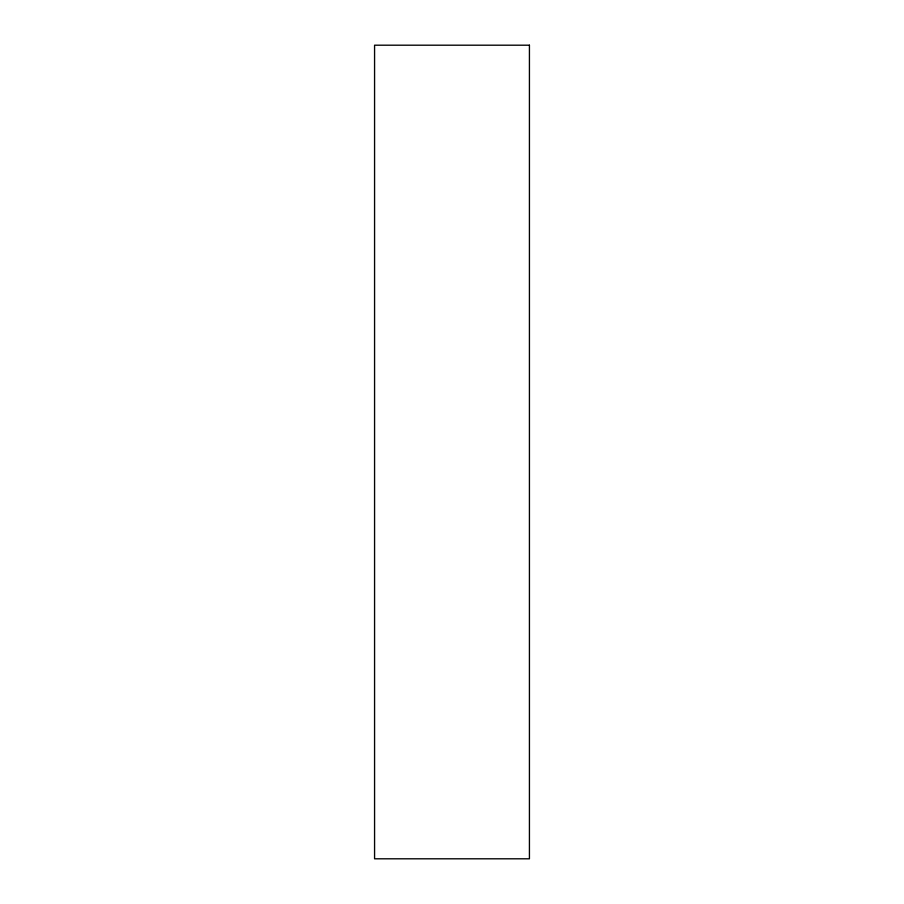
<?xml version="1.0" encoding="UTF-8"?>
<svg xmlns="http://www.w3.org/2000/svg" width="904" height="904" viewBox="0 0 904 904"><rect width="100%" height="100%" fill="white"/><g stroke="black" fill="none" stroke-linecap="round" stroke-linejoin="round"><path stroke-width="1.36" d="M529.428 45.2L374.572 45.2L374.572 858.8L529.428 858.8L529.428 45.2"/></g></svg>
